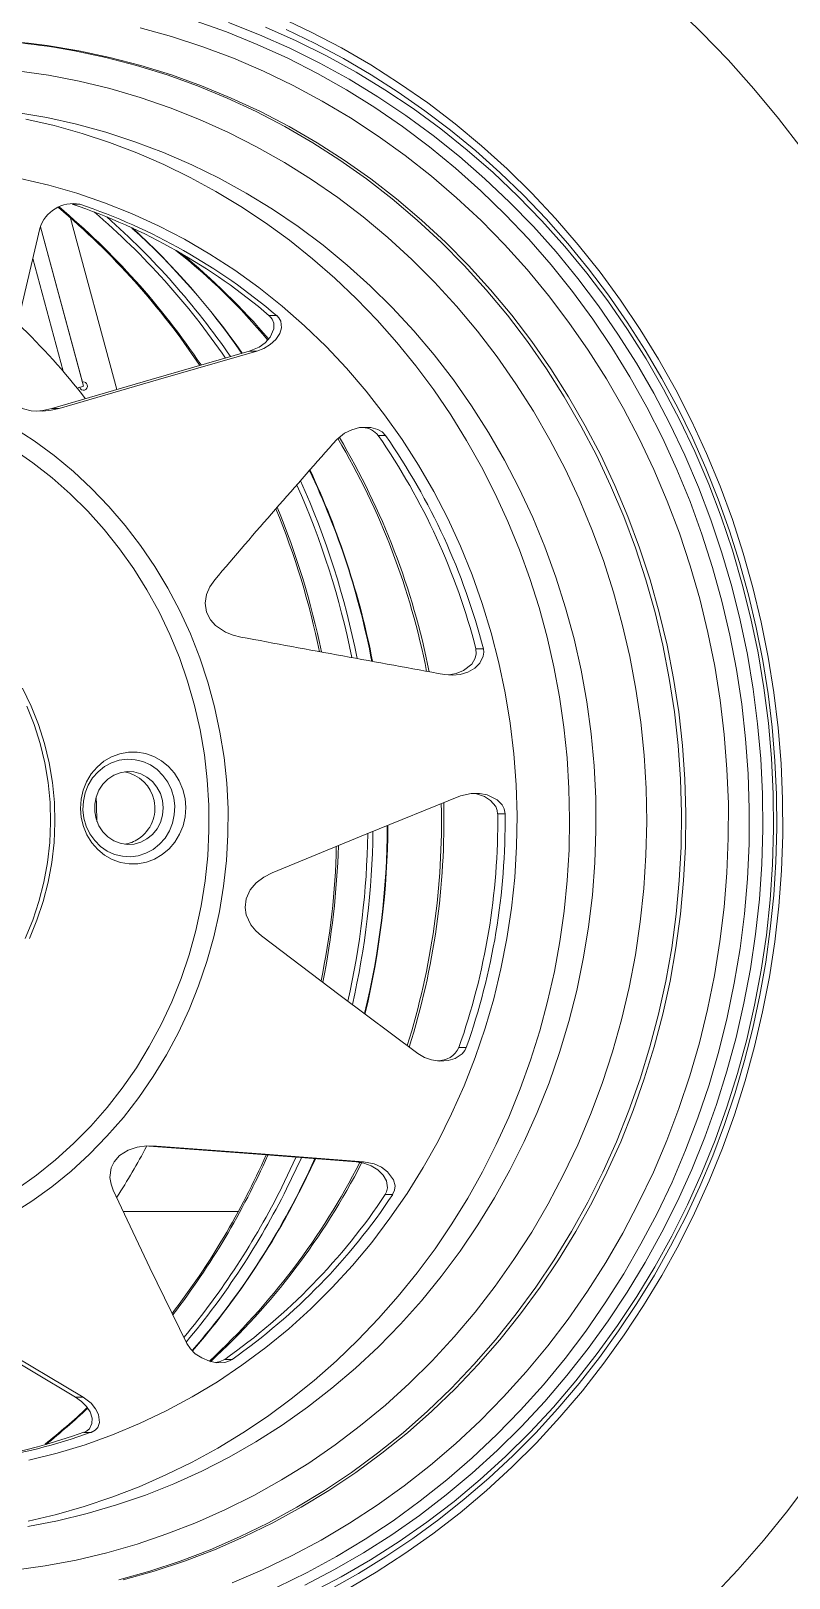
# Model space of a CAD drawing. Header units: millimetres. Extents: x 0 to 197, y 0 to 196.
# Drawn here: x 173.27 to 182.36, y 147.31 to 165.87 of the extents above; entities that cross this region are included whole.
import ezdxf

# ---------------------------------------------------------------- set-up
doc = ezdxf.new("R2010")
doc.units = ezdxf.units.MM

msp = doc.modelspace()

# ---------------------------------------------------------------- linework, layer by layer
at = {"color": 7, "linetype": 'Continuous', "lineweight": 15}
for p, q in [((173.761, 163.795), (173.851, 163.795)), ((174.297, 161.573), (173.741, 163.629)), ((173.378, 163.523), (173.895, 161.612)), ((173.378, 163.523), (173.882, 161.661)), ((173.286, 163.142), (173.651, 161.793)), ((176.124, 162.458), (176.213, 162.458)), ((175.884, 162.03), (175.974, 162.03)), ((173.819, 161.589), (173.895, 161.612)), ((173.85, 161.599), (173.819, 161.589)), ((173.514, 161.345), (173.604, 161.345)), ((177.429, 161.019), (177.518, 161.019)), ((178.601, 158.46), (178.691, 158.46)), ((178.862, 156.481), (178.952, 156.481)), ((178.397, 153.677), (178.486, 153.677)), ((174.681, 152.495), (174.77, 152.495)), ((177.166, 152.306), (177.255, 152.306)), ((177.514, 151.913), (177.603, 151.913)), ((175.751, 151.709), (174.373, 151.709)), ((175.588, 149.935), (175.677, 149.935)), ((173.801, 149.483), (173.89, 149.483)), ((173.899, 149.06), (173.989, 149.06))]:
    msp.add_line(p, q, dxfattribs=at)
at = {"color": 8, "linetype": 'Continuous', "lineweight": 15}
for p, q in [((176.273, 152), (176.443, 152.358)), ((176.676, 152.342), (176.513, 152))]:
    msp.add_line(p, q, dxfattribs=at)
at = {"color": 7, "linetype": 'Continuous', "lineweight": 15, "flags": 128}
for points in [[(182.515, 164.454), (182.231, 164.823), (181.934, 165.181), (181.625, 165.527), (181.304, 165.86), (180.971, 166.181)], [(175.236, 165.995), (175.611, 165.862), (175.98, 165.713), (176.344, 165.547), (176.7, 165.365), (177.049, 165.167), (177.39, 164.954), (177.722, 164.726), (178.045, 164.484), (178.358, 164.227), (178.661, 163.957), (178.953, 163.673), (179.234, 163.377), (179.502, 163.068), (179.758, 162.748), (180.002, 162.416), (180.232, 162.074), (180.448, 161.722), (180.65, 161.361), (180.838, 160.991), (181.011, 160.613), (181.17, 160.227), (181.312, 159.835), (181.44, 159.437), (181.551, 159.033), (181.647, 158.625), (181.726, 158.213), (181.789, 157.798), (181.836, 157.38), (181.866, 156.961), (181.88, 156.541), (181.877, 156.12), (181.857, 155.7), (181.822, 155.281), (181.769, 154.864), (181.7, 154.45), (181.615, 154.039), (181.514, 153.633), (181.397, 153.231), (181.264, 152.835), (181.116, 152.445), (180.953, 152.062), (180.774, 151.687), (180.581, 151.32), (180.374, 150.962), (180.153, 150.613), (179.918, 150.275), (179.67, 149.947), (179.41, 149.63), (179.137, 149.326), (178.853, 149.034), (178.557, 148.755), (178.251, 148.489), (177.934, 148.237), (177.608, 148), (177.272, 147.777), (176.928, 147.569), (176.577, 147.377), (176.218, 147.201)], [(175.634, 165.975), (176.005, 165.829), (176.371, 165.667), (176.73, 165.489), (177.081, 165.295), (177.425, 165.085), (177.76, 164.861), (178.087, 164.621), (178.403, 164.368), (178.709, 164.101), (179.005, 163.82), (179.29, 163.527), (179.562, 163.222), (179.823, 162.904), (180.071, 162.575), (180.305, 162.236), (180.527, 161.886), (180.734, 161.528), (180.927, 161.16), (181.106, 160.784), (181.27, 160.4), (181.419, 160.009), (181.552, 159.613), (181.67, 159.21), (181.772, 158.803), (181.857, 158.392), (181.927, 157.977), (181.98, 157.559), (182.017, 157.14), (182.038, 156.719), (182.042, 156.297), (182.03, 155.876), (182.001, 155.456), (181.955, 155.037), (181.894, 154.621), (181.816, 154.208), (181.722, 153.798), (181.612, 153.394), (181.487, 152.994), (181.346, 152.6), (181.189, 152.213), (181.018, 151.833), (180.832, 151.461), (180.631, 151.098), (180.417, 150.743), (180.189, 150.399), (179.947, 150.065), (179.693, 149.742), (179.426, 149.43), (179.148, 149.131), (178.857, 148.844), (178.556, 148.57), (178.245, 148.31), (177.923, 148.063), (177.593, 147.832), (177.253, 147.615), (176.905, 147.413), (176.55, 147.227)], [(177.054, 147.173), (177.406, 147.381), (177.75, 147.605), (178.085, 147.843), (178.411, 148.095), (178.727, 148.362), (179.032, 148.642), (179.326, 148.935), (179.608, 149.241), (179.878, 149.559), (180.136, 149.889), (180.381, 150.229), (180.613, 150.58), (180.831, 150.941), (181.035, 151.311), (181.224, 151.689), (181.398, 152.076), (181.558, 152.469), (181.702, 152.87), (181.831, 153.276), (181.944, 153.688), (182.04, 154.104), (182.121, 154.524), (182.185, 154.947), (182.233, 155.373), (182.265, 155.8), (182.28, 156.229), (182.279, 156.658), (182.26, 157.086), (182.226, 157.513), (182.175, 157.938), (182.107, 158.361), (182.024, 158.78), (181.924, 159.196), (181.808, 159.607), (181.677, 160.012), (181.53, 160.411), (181.367, 160.804), (181.19, 161.189), (180.998, 161.566), (180.792, 161.934), (180.571, 162.293), (180.337, 162.642), (180.09, 162.98), (179.829, 163.308), (179.557, 163.623), (179.272, 163.927), (178.976, 164.218), (178.669, 164.496), (178.352, 164.76), (178.024, 165.01), (177.687, 165.245), (177.342, 165.466), (176.988, 165.671), (176.626, 165.861), (176.258, 166.034)], [(174.575, 165.912), (174.952, 165.807), (175.325, 165.685), (175.693, 165.546), (176.055, 165.391), (176.41, 165.22), (176.758, 165.033), (177.098, 164.83), (177.43, 164.612), (177.753, 164.38), (178.067, 164.133), (178.37, 163.872), (178.663, 163.598), (178.944, 163.31), (179.214, 163.01), (179.471, 162.699), (179.716, 162.376), (179.948, 162.042), (180.166, 161.698), (180.37, 161.344), (180.56, 160.982), (180.736, 160.611), (180.896, 160.233), (181.041, 159.848), (181.171, 159.456), (181.285, 159.06), (181.383, 158.658), (181.465, 158.252), (181.53, 157.843), (181.579, 157.431), (181.612, 157.018), (181.629, 156.603), (181.628, 156.188), (181.611, 155.774), (181.578, 155.36), (181.528, 154.949), (181.462, 154.54), (181.379, 154.134), (181.281, 153.733), (181.166, 153.336), (181.036, 152.945), (180.89, 152.56), (180.729, 152.182), (180.553, 151.812), (180.363, 151.45), (180.158, 151.097), (179.94, 150.753), (179.707, 150.419), (179.462, 150.097), (179.204, 149.786), (178.934, 149.486), (178.652, 149.199), (178.359, 148.925), (178.055, 148.665), (177.742, 148.419), (177.418, 148.186), (177.086, 147.969), (176.745, 147.767), (176.397, 147.581), (176.041, 147.41), (175.679, 147.255)], [(176.078, 165.92), (176.447, 165.756), (176.809, 165.576), (177.164, 165.38), (177.511, 165.168), (177.85, 164.942), (178.179, 164.7), (178.498, 164.444), (178.808, 164.175), (179.106, 163.892), (179.393, 163.595), (179.669, 163.287), (179.932, 162.966), (180.182, 162.635), (180.419, 162.292), (180.642, 161.939), (180.852, 161.577), (181.047, 161.205), (181.227, 160.826), (181.393, 160.438), (181.543, 160.044), (181.678, 159.643), (181.796, 159.237), (181.899, 158.826), (181.986, 158.411), (182.056, 157.992), (182.11, 157.57), (182.147, 157.147), (182.168, 156.722), (182.172, 156.296), (182.16, 155.871), (182.131, 155.447), (182.085, 155.024), (182.023, 154.604), (181.944, 154.187), (181.849, 153.773), (181.738, 153.365), (181.612, 152.961), (181.469, 152.564), (181.311, 152.173), (181.138, 151.789), (180.951, 151.414), (180.748, 151.047), (180.532, 150.689), (180.301, 150.341), (180.057, 150.004), (179.801, 149.678), (179.531, 149.363), (179.25, 149.061), (178.957, 148.771), (178.653, 148.495), (178.339, 148.232), (178.014, 147.983), (177.68, 147.749), (177.337, 147.53), (176.986, 147.327), (176.627, 147.139)], [(176.857, 147.18), (177.193, 147.368), (177.522, 147.571), (177.844, 147.787), (178.157, 148.016), (178.461, 148.257), (178.757, 148.512), (179.043, 148.778), (179.319, 149.056), (179.584, 149.346), (179.838, 149.646), (180.082, 149.956), (180.313, 150.277), (180.533, 150.607), (180.741, 150.945), (180.935, 151.292), (181.117, 151.647), (181.286, 152.01), (181.441, 152.378), (181.582, 152.754), (181.71, 153.134), (181.823, 153.52), (181.922, 153.91), (182.007, 154.304), (182.077, 154.701), (182.132, 155.101), (182.173, 155.503), (182.199, 155.906), (182.21, 156.31), (182.206, 156.714), (182.187, 157.117), (182.153, 157.52), (182.105, 157.921), (182.041, 158.319), (181.963, 158.715), (181.871, 159.107), (181.764, 159.495), (181.643, 159.878), (181.508, 160.255), (181.359, 160.627), (181.197, 160.993), (181.021, 161.351), (180.832, 161.702), (180.631, 162.045), (180.417, 162.379), (180.19, 162.704), (179.952, 163.019), (179.703, 163.324), (179.442, 163.619), (179.171, 163.902), (178.89, 164.174), (178.599, 164.434), (178.298, 164.682), (177.989, 164.917), (177.671, 165.139), (177.345, 165.348), (177.012, 165.543), (176.672, 165.724), (176.325, 165.89)], [(173.102, 165.396), (173.475, 165.342), (173.845, 165.271), (174.212, 165.182), (174.575, 165.076), (174.933, 164.953), (175.286, 164.813), (175.633, 164.657), (175.972, 164.485), (176.305, 164.297), (176.629, 164.093), (176.944, 163.875), (177.25, 163.642), (177.546, 163.394), (177.831, 163.133), (178.106, 162.859), (178.368, 162.572), (178.619, 162.273), (178.856, 161.963), (179.081, 161.641), (179.292, 161.31), (179.489, 160.968), (179.672, 160.618), (179.839, 160.26), (179.992, 159.894), (180.13, 159.521), (180.252, 159.142), (180.357, 158.758), (180.447, 158.369), (180.521, 157.977), (180.578, 157.581), (180.619, 157.183), (180.643, 156.783), (180.65, 156.383), (180.641, 155.983), (180.615, 155.583), (180.573, 155.185), (180.514, 154.79), (180.439, 154.398), (180.347, 154.009), (180.24, 153.625), (180.116, 153.247), (179.977, 152.875), (179.823, 152.51), (179.653, 152.152), (179.469, 151.803), (179.271, 151.463), (179.058, 151.132), (178.832, 150.812), (178.593, 150.503), (178.342, 150.205), (178.078, 149.919), (177.802, 149.647), (177.516, 149.387), (177.219, 149.141), (176.912, 148.909), (176.596, 148.692), (176.271, 148.49), (175.938, 148.304), (175.597, 148.133), (175.25, 147.979), (174.896, 147.841), (174.538, 147.72), (174.174, 147.615), (173.807, 147.528), (173.436, 147.459), (173.063, 147.407)], [(173.231, 147.996), (173.57, 148.076), (173.905, 148.172), (174.236, 148.283), (174.562, 148.408), (174.883, 148.549), (175.198, 148.703), (175.506, 148.872), (175.807, 149.055), (176.101, 149.252), (176.386, 149.461), (176.662, 149.684), (176.93, 149.919), (177.187, 150.165), (177.435, 150.424), (177.671, 150.693), (177.897, 150.973), (178.111, 151.263), (178.313, 151.562), (178.503, 151.871), (178.68, 152.187), (178.844, 152.512), (178.995, 152.843), (179.133, 153.182), (179.256, 153.526), (179.366, 153.876), (179.461, 154.23), (179.542, 154.588), (179.608, 154.95), (179.659, 155.314), (179.696, 155.68), (179.718, 156.048), (179.725, 156.416), (179.717, 156.785), (179.694, 157.152), (179.656, 157.519), (179.604, 157.883), (179.536, 158.244), (179.455, 158.602), (179.358, 158.956), (179.248, 159.306), (179.123, 159.65), (178.985, 159.988), (178.833, 160.319), (178.668, 160.643), (178.49, 160.959), (178.299, 161.267), (178.096, 161.566), (177.881, 161.855), (177.654, 162.135), (177.417, 162.403), (177.168, 162.661), (176.91, 162.907), (176.642, 163.141), (176.364, 163.363), (176.078, 163.571), (175.784, 163.767), (175.482, 163.949), (175.173, 164.117), (174.857, 164.271), (174.536, 164.41), (174.209, 164.534), (173.878, 164.644), (173.542, 164.738), (173.203, 164.817)], [(173.138, 164.104), (173.479, 164.024), (173.815, 163.927), (174.147, 163.813), (174.473, 163.683), (174.793, 163.537), (175.106, 163.374), (175.412, 163.196), (175.709, 163.003), (175.998, 162.795), (176.277, 162.573), (176.545, 162.337), (176.804, 162.088), (177.05, 161.826), (177.285, 161.552), (177.507, 161.267), (177.717, 160.971), (177.913, 160.664), (178.095, 160.348), (178.263, 160.023), (178.416, 159.691), (178.555, 159.35), (178.678, 159.004), (178.786, 158.651), (178.878, 158.294), (178.953, 157.932), (179.013, 157.567), (179.057, 157.199), (179.084, 156.829), (179.095, 156.459), (179.089, 156.088), (179.067, 155.718), (179.028, 155.35), (178.973, 154.984), (178.902, 154.621), (178.815, 154.262), (178.712, 153.908), (178.593, 153.559), (178.459, 153.217), (178.31, 152.882), (178.147, 152.555), (177.968, 152.236), (177.777, 151.927), (177.571, 151.628), (177.352, 151.339), (177.121, 151.061), (176.878, 150.796), (176.623, 150.543), (176.358, 150.303), (176.082, 150.077), (175.796, 149.865), (175.501, 149.667), (175.198, 149.485), (174.887, 149.317), (174.569, 149.166), (174.244, 149.031), (173.914, 148.912), (173.579, 148.81), (173.24, 148.725)], [(173.37, 163.504), (173.164, 162.616), (172.969, 161.704)], [(176.124, 162.458), (176.16, 162.415), (176.178, 162.369), (176.178, 162.299), (176.134, 162.198), (176.075, 162.133), (176.002, 162.08), (175.884, 162.03)], [(175.974, 162.03), (176.06, 162.064), (176.135, 162.11), (176.201, 162.17), (176.248, 162.242), (176.27, 162.312), (176.261, 162.39), (176.238, 162.431), (176.213, 162.458)], [(175.884, 162.03), (174.707, 161.692), (173.514, 161.345)], [(173.604, 161.345), (174.796, 161.692), (175.974, 162.03)], [(172.969, 161.704), (172.961, 161.622), (172.975, 161.536), (173.014, 161.457), (173.087, 161.385), (173.177, 161.339), (173.266, 161.317), (173.409, 161.31), (173.508, 161.322), (173.604, 161.345)], [(173.882, 161.661), (173.9, 161.662), (173.918, 161.656), (173.932, 161.644), (173.94, 161.626), (173.942, 161.607), (173.936, 161.588), (173.924, 161.573), (173.908, 161.564), (173.89, 161.563), (173.872, 161.569), (173.858, 161.581), (173.85, 161.599)], [(173.514, 161.345), (173.406, 161.32), (173.336, 161.313)], [(173.055, 161.115), (173.304, 160.954), (173.544, 160.779), (173.774, 160.589), (173.993, 160.385), (174.201, 160.168), (174.397, 159.94), (174.581, 159.699), (174.751, 159.448), (174.907, 159.187), (175.05, 158.917), (175.177, 158.639), (175.289, 158.353), (175.386, 158.061), (175.467, 157.764), (175.532, 157.462), (175.581, 157.156), (175.613, 156.849), (175.629, 156.54), (175.628, 156.23), (175.61, 155.921), (175.576, 155.613), (175.525, 155.308), (175.458, 155.007), (175.375, 154.71), (175.276, 154.419), (175.162, 154.134), (175.033, 153.857)], [(177.518, 161.019), (177.477, 161.063), (177.426, 161.092), (177.341, 161.116), (177.206, 161.114), (177.112, 161.089), (177.027, 161.049), (176.934, 160.972)], [(174.826, 153.953), (174.953, 154.225), (175.065, 154.504), (175.161, 154.79), (175.241, 155.081), (175.305, 155.377), (175.353, 155.676), (175.385, 155.978), (175.4, 156.281), (175.398, 156.584), (175.38, 156.887), (175.345, 157.188), (175.294, 157.487), (175.227, 157.781), (175.144, 158.072), (175.045, 158.356), (174.93, 158.634), (174.801, 158.905), (174.657, 159.167), (174.499, 159.419), (174.327, 159.662), (174.143, 159.893), (173.946, 160.112), (173.737, 160.319), (173.518, 160.513), (173.288, 160.693), (173.049, 160.858)], [(175.469, 159.288), (175.411, 159.206), (175.37, 159.112), (175.353, 159.01), (175.371, 158.899), (175.418, 158.807), (175.48, 158.74), (175.597, 158.662), (175.69, 158.625), (175.784, 158.601)], [(178.226, 158.151), (178.32, 158.144), (178.413, 158.154), (178.505, 158.182), (178.589, 158.23), (178.65, 158.29), (178.69, 158.371), (178.696, 158.422), (178.691, 158.46)], [(178.601, 158.46), (178.606, 158.401), (178.594, 158.348), (178.552, 158.278), (178.452, 158.2), (178.363, 158.163), (178.276, 158.147)], [(173.165, 157.987), (173.268, 157.773), (173.356, 157.552), (173.427, 157.324), (173.483, 157.091), (173.523, 156.855), (173.546, 156.616), (173.552, 156.376), (173.542, 156.136), (173.515, 155.897), (173.472, 155.662), (173.412, 155.43), (173.337, 155.204), (173.246, 154.984)], [(173.217, 157.773), (173.304, 157.552), (173.376, 157.324), (173.432, 157.091), (173.472, 156.855), (173.495, 156.616), (173.501, 156.376), (173.491, 156.136), (173.464, 155.897), (173.421, 155.662), (173.361, 155.43), (173.286, 155.204), (173.195, 154.984)], [(175.048, 156.235), (175.089, 156.337), (175.114, 156.445), (175.122, 156.555), (175.113, 156.666), (175.086, 156.773), (175.044, 156.875), (174.986, 156.967), (174.915, 157.048), (174.832, 157.116), (174.74, 157.168), (174.641, 157.203), (174.538, 157.221), (174.434, 157.22), (174.331, 157.201), (174.232, 157.164), (174.141, 157.111), (174.059, 157.042), (173.989, 156.96), (173.933, 156.866), (173.891, 156.764), (173.866, 156.657), (173.858, 156.546), (173.868, 156.435), (173.894, 156.328), (173.937, 156.227), (173.994, 156.134), (174.066, 156.053), (174.148, 155.985), (174.241, 155.933), (174.339, 155.898), (174.442, 155.881), (174.547, 155.881), (174.65, 155.9), (174.748, 155.937), (174.839, 155.991), (174.921, 156.059), (174.991, 156.142), (175.048, 156.235)], [(173.953, 156.826), (174.005, 156.911), (174.071, 156.986), (174.148, 157.047), (174.233, 157.093), (174.325, 157.123), (174.42, 157.136), (174.516, 157.13), (174.609, 157.107), (174.698, 157.067), (174.778, 157.012), (174.848, 156.942), (174.906, 156.861), (174.949, 156.77), (174.977, 156.672), (174.989, 156.571), (174.984, 156.469), (174.962, 156.37), (174.925, 156.276), (174.873, 156.19), (174.807, 156.115), (174.73, 156.054), (174.645, 156.008), (174.553, 155.978), (174.458, 155.966), (174.362, 155.971), (174.269, 155.994), (174.181, 156.034), (174.1, 156.089), (174.03, 156.159), (173.972, 156.241), (173.929, 156.331), (173.901, 156.429), (173.889, 156.53), (173.894, 156.632), (173.916, 156.732), (173.953, 156.826)], [(174.657, 156.18), (174.723, 156.234), (174.777, 156.301), (174.817, 156.378), (174.842, 156.463), (174.85, 156.551), (174.842, 156.639), (174.817, 156.723), (174.776, 156.801), (174.722, 156.868), (174.656, 156.922), (174.582, 156.961), (174.501, 156.983), (174.418, 156.988), (174.336, 156.974), (174.258, 156.943), (174.187, 156.896), (174.127, 156.835), (174.079, 156.763), (174.047, 156.681), (174.03, 156.595), (174.03, 156.506), (174.047, 156.419), (174.08, 156.338), (174.127, 156.265), (174.188, 156.204), (174.258, 156.158), (174.336, 156.127), (174.419, 156.114), (174.502, 156.118), (174.582, 156.14), (174.657, 156.18)], [(174.048, 156.685), (174.053, 156.59), (174.057, 156.388)], [(178.418, 156.695), (177.294, 156.239), (176.157, 155.771)], [(178.952, 156.481), (178.941, 156.54), (178.915, 156.59), (178.855, 156.65), (178.738, 156.708), (178.643, 156.726), (178.544, 156.726), (178.418, 156.695)], [(178.543, 156.725), (178.607, 156.719), (178.704, 156.687), (178.778, 156.641), (178.839, 156.569), (178.858, 156.519), (178.862, 156.481)], [(176.157, 155.771), (176.059, 155.721), (175.967, 155.653), (175.894, 155.568), (175.845, 155.46), (175.833, 155.357), (175.847, 155.27), (175.904, 155.151), (175.964, 155.079), (176.032, 155.018)], [(176.032, 155.018), (176.972, 154.302), (177.905, 153.605)], [(173.095, 151.979), (173.332, 152.147), (173.56, 152.33), (173.777, 152.526), (173.984, 152.735), (174.178, 152.957), (174.361, 153.191), (174.53, 153.435), (174.685, 153.69), (174.826, 153.953)], [(175.033, 153.857), (174.889, 153.588), (174.731, 153.328), (174.559, 153.078), (174.374, 152.839), (174.176, 152.612), (173.967, 152.397), (173.746, 152.195), (173.515, 152.006), (173.274, 151.833), (173.024, 151.674)], [(177.905, 153.605), (177.983, 153.559), (178.069, 153.529), (178.166, 153.515), (178.267, 153.522), (178.354, 153.547), (178.435, 153.6), (178.469, 153.642), (178.486, 153.677)], [(174.77, 152.495), (174.657, 152.497), (174.54, 152.481), (174.43, 152.445), (174.328, 152.381), (174.262, 152.307), (174.227, 152.234), (174.213, 152.119), (174.226, 152.039), (174.253, 151.964)], [(174.681, 152.495), (175.931, 152.4), (177.166, 152.306)], [(177.255, 152.306), (176.021, 152.4), (174.77, 152.495)], [(177.166, 152.306), (177.259, 152.29), (177.344, 152.259), (177.424, 152.21), (177.49, 152.146), (177.529, 152.077), (177.542, 151.994), (177.531, 151.945), (177.514, 151.913)], [(177.603, 151.913), (177.627, 151.965), (177.632, 152.017), (177.613, 152.09), (177.543, 152.186), (177.469, 152.24), (177.383, 152.28), (177.255, 152.306)], [(174.253, 151.964), (174.69, 151.034), (175.133, 150.127)], [(171.749, 150.712), (172.78, 150.09), (173.801, 149.483)], [(173.89, 149.483), (172.87, 150.089), (171.838, 150.712)], [(175.133, 150.127), (175.177, 150.061), (175.236, 150.003), (175.313, 149.952), (175.405, 149.914), (175.493, 149.896), (175.592, 149.9), (175.645, 149.917), (175.677, 149.935)], [(175.588, 149.935), (175.535, 149.909), (175.484, 149.898)], [(173.801, 149.483), (173.872, 149.432), (173.931, 149.372), (173.974, 149.305), (173.999, 149.231), (173.997, 149.166), (173.966, 149.103), (173.931, 149.075), (173.899, 149.06)], [(173.989, 149.06), (174.036, 149.085), (174.067, 149.119), (174.089, 149.177), (174.077, 149.274), (174.041, 149.343), (173.987, 149.409), (173.89, 149.483)], [(181.428, 147.073), (181.744, 147.411), (182.049, 147.762), (182.341, 148.124), (182.621, 148.497)]]:
    msp.add_lwpolyline(points, dxfattribs=at)
at = {"color": 8, "linetype": 'Continuous', "lineweight": 15, "flags": 128}
for points in [[(173.364, 165.711), (173.461, 165.698), (173.838, 165.636), (174.213, 165.556), (174.584, 165.46), (174.95, 165.346), (175.312, 165.216), (175.668, 165.069), (176.018, 164.906), (176.36, 164.727), (176.696, 164.532), (177.022, 164.322), (177.341, 164.098), (177.649, 163.858), (177.948, 163.605), (178.236, 163.338), (178.512, 163.059), (178.778, 162.766), (179.031, 162.462), (179.271, 162.146), (179.498, 161.82), (179.712, 161.483), (179.912, 161.137), (180.098, 160.782), (180.269, 160.419), (180.425, 160.048), (180.565, 159.671), (180.691, 159.287), (180.8, 158.898), (180.894, 158.504), (180.971, 158.106), (181.033, 157.705), (181.077, 157.302), (181.106, 156.897), (181.118, 156.491), (181.113, 156.085), (181.092, 155.679), (181.054, 155.275), (181, 154.873), (180.929, 154.474), (180.843, 154.078), (180.74, 153.687), (180.621, 153.301), (180.487, 152.92), (180.338, 152.547), (180.173, 152.18), (179.994, 151.821), (179.8, 151.471), (179.592, 151.131), (179.37, 150.8), (179.136, 150.48), (178.888, 150.17), (178.628, 149.873), (178.356, 149.588), (178.073, 149.315), (177.779, 149.056), (177.474, 148.811), (177.16, 148.58), (176.837, 148.363), (176.505, 148.162), (176.166, 147.976), (175.819, 147.806), (175.466, 147.652), (175.106, 147.515), (174.742, 147.394), (174.373, 147.29)], [(173.539, 165.678), (173.787, 165.636), (174.162, 165.556), (174.532, 165.46), (174.899, 165.346), (175.261, 165.216), (175.617, 165.069), (175.967, 164.906), (176.309, 164.727), (176.644, 164.532), (176.971, 164.322), (177.289, 164.098), (177.598, 163.858), (177.896, 163.605), (178.184, 163.338), (178.461, 163.059), (178.726, 162.766), (178.979, 162.462), (179.22, 162.146), (179.447, 161.82), (179.661, 161.483), (179.861, 161.137), (180.046, 160.782), (180.217, 160.419), (180.374, 160.048), (180.514, 159.671), (180.64, 159.287), (180.749, 158.898), (180.843, 158.504), (180.92, 158.106), (180.981, 157.705), (181.026, 157.302), (181.055, 156.897), (181.066, 156.491), (181.062, 156.085), (181.04, 155.679), (181.003, 155.275), (180.949, 154.873), (180.878, 154.474), (180.791, 154.078), (180.689, 153.687), (180.57, 153.301), (180.436, 152.92), (180.286, 152.547), (180.122, 152.18), (179.942, 151.821), (179.749, 151.471), (179.541, 151.131), (179.319, 150.8), (179.084, 150.48), (178.837, 150.17), (178.577, 149.873), (178.305, 149.588), (178.022, 149.315), (177.728, 149.056), (177.423, 148.811), (177.109, 148.58), (176.786, 148.363), (176.454, 148.162), (176.115, 147.976), (175.768, 147.806), (175.415, 147.652), (175.055, 147.515), (174.691, 147.394), (174.321, 147.29)], [(173.095, 164.896), (173.455, 164.834), (173.812, 164.755), (174.165, 164.658), (174.513, 164.545), (174.856, 164.415), (175.194, 164.268), (175.524, 164.106), (175.848, 163.928), (176.164, 163.734), (176.471, 163.526), (176.769, 163.302), (177.057, 163.065), (177.335, 162.814), (177.601, 162.551), (177.857, 162.274), (178.1, 161.986), (178.331, 161.686), (178.549, 161.375), (178.753, 161.054), (178.944, 160.724), (179.12, 160.385), (179.282, 160.038), (179.429, 159.683), (179.561, 159.322), (179.677, 158.954), (179.778, 158.582), (179.862, 158.205), (179.931, 157.824), (179.983, 157.441), (180.019, 157.055), (180.038, 156.668), (180.041, 156.28), (180.028, 155.893), (179.998, 155.507), (179.951, 155.122), (179.889, 154.74), (179.81, 154.362), (179.715, 153.988), (179.605, 153.618), (179.479, 153.255), (179.337, 152.898), (179.181, 152.548), (179.01, 152.205), (178.824, 151.872), (178.625, 151.548), (178.412, 151.233), (178.186, 150.929), (177.947, 150.637), (177.696, 150.356), (177.433, 150.087), (177.159, 149.832), (176.875, 149.589), (176.58, 149.361), (176.276, 149.147), (175.964, 148.948), (175.643, 148.764), (175.315, 148.596), (174.98, 148.444), (174.638, 148.308), (174.292, 148.189), (173.941, 148.086), (173.585, 148), (173.227, 147.932)], [(176.507, 152.354), (176.504, 152.346), (176.331, 151.982)]]:
    msp.add_lwpolyline(points, dxfattribs=at)
at = {"color": 7, "linetype": 'Continuous', "lineweight": 15}
for centre, radius, start, end in [((172.305, 157.489), 8.289, 82.663, 97.0116), ((172.254, 157.482), 8.296, 81.0865, 89.82), ((173.773, 163.381), 0.421, 79.3317, 163.0238), ((167.734, 156.81), 9.088, 33.754, 49.8344), ((171.484, 157.016), 7.151, 49.544, 71.4311), ((171.573, 157.016), 7.151, 49.544, 71.4311), ((168.739, 157.149), 8.565, 34.5371, 47.9408), ((170.507, 157.532), 7.266, 39.6227, 51.7744), ((167.715, 156.705), 7.817, 37.4975, 46.344), ((247.487, 98.106), 94.498, 138.29762, 139.65057), ((169.402, 156.508), 8.771, 11.0589, 30.6697), ((177.238, 160.878), 0.237, 36.6011, 87.3759), ((170.892, 156.476), 7.961, 14.4285, 34.7981), ((170.981, 156.476), 7.961, 14.4285, 34.7981), ((168.077, 156.548), 9.442, 10.7562, 25.4178), ((167.415, 156.532), 9.5, 11.4992, 22.3294), ((265.276, 637.543), 487.231, 259.41612, 259.70811), ((174.309, 156.549), 0.443, 303.6258, 79.7628), ((169.22, 156.382), 8.968, 342.6003, 1.3979), ((170.674, 156.4), 8.189, 340.5775, 0.5654), ((170.763, 156.4), 8.189, 340.5775, 0.5654), ((167.9, 156.366), 9.639, 346.3026, 359.8342), ((174.335, 156.507), 0.394, 277.6558, 303.762), ((168.204, 156.265), 8.725, 348.1709, 358.8418), ((178.151, 153.789), 0.27, 267.4432, 335.4397), ((167.48, 156.271), 8.107, 327.2189, 332.2098), ((167.61, 156.122), 9.261, 322.5101, 336.2239), ((168.265, 156.088), 9.2, 318.8995, 335.9841), ((169.716, 156.092), 8.397, 312.6474, 333.1478), ((171.265, 156.073), 7.508, 305.1608, 326.3454), ((171.354, 156.073), 7.508, 305.1608, 326.3454), ((169.442, 154.04), 6.493, 307.9403, 313.8525), ((171.668, 155.537), 6.88, 267.2538, 289.7138), ((171.577, 155.542), 6.885, 270.3954, 289.7101)]:
    msp.add_arc(centre, radius, start, end, dxfattribs=at)
at = {"color": 8, "linetype": 'Continuous', "lineweight": 15}
for centre, radius, start, end in [((167.702, 156.753), 9.163, 33.9258, 49.9025), ((168.06, 156.762), 9.151, 34.5265, 49.3117), ((168.06, 156.742), 9.221, 34.5179, 48.4465), ((168.289, 156.754), 9.165, 34.985, 47.4859), ((169.824, 156.796), 8.28, 40.5464, 50.757), ((169.315, 156.452), 8.897, 11.2362, 30.7138), ((167.761, 156.441), 9.781, 11.0281, 25.1896), ((167.515, 156.44), 9.787, 11.2907, 24.0281), ((167.538, 156.44), 9.826, 11.181, 24.2574), ((167.149, 156.435), 9.804, 11.7008, 22.3205), ((169.14, 156.401), 9.078, 342.5786, 1.3251), ((167.609, 156.401), 9.937, 346.4877, 359.6424), ((167.367, 156.401), 9.939, 347.3939, 359.0686), ((167.39, 156.401), 9.978, 347.2094, 359.2187), ((167.013, 156.402), 9.944, 348.7454, 358.2449), ((167.463, 156.23), 9.46, 322.5042, 336.0157), ((169.663, 156.161), 8.499, 312.6286, 332.932), ((167.858, 156.2), 9.405, 320.3407, 333.4727), ((167.885, 156.198), 9.44, 320.1078, 333.4735), ((168.109, 156.194), 9.392, 319.0388, 333.4776), ((167.85, 155.898), 8.948, 308.71, 312.9525)]:
    msp.add_arc(centre, radius, start, end, dxfattribs=at)

doc.saveas('drawing.dxf')
